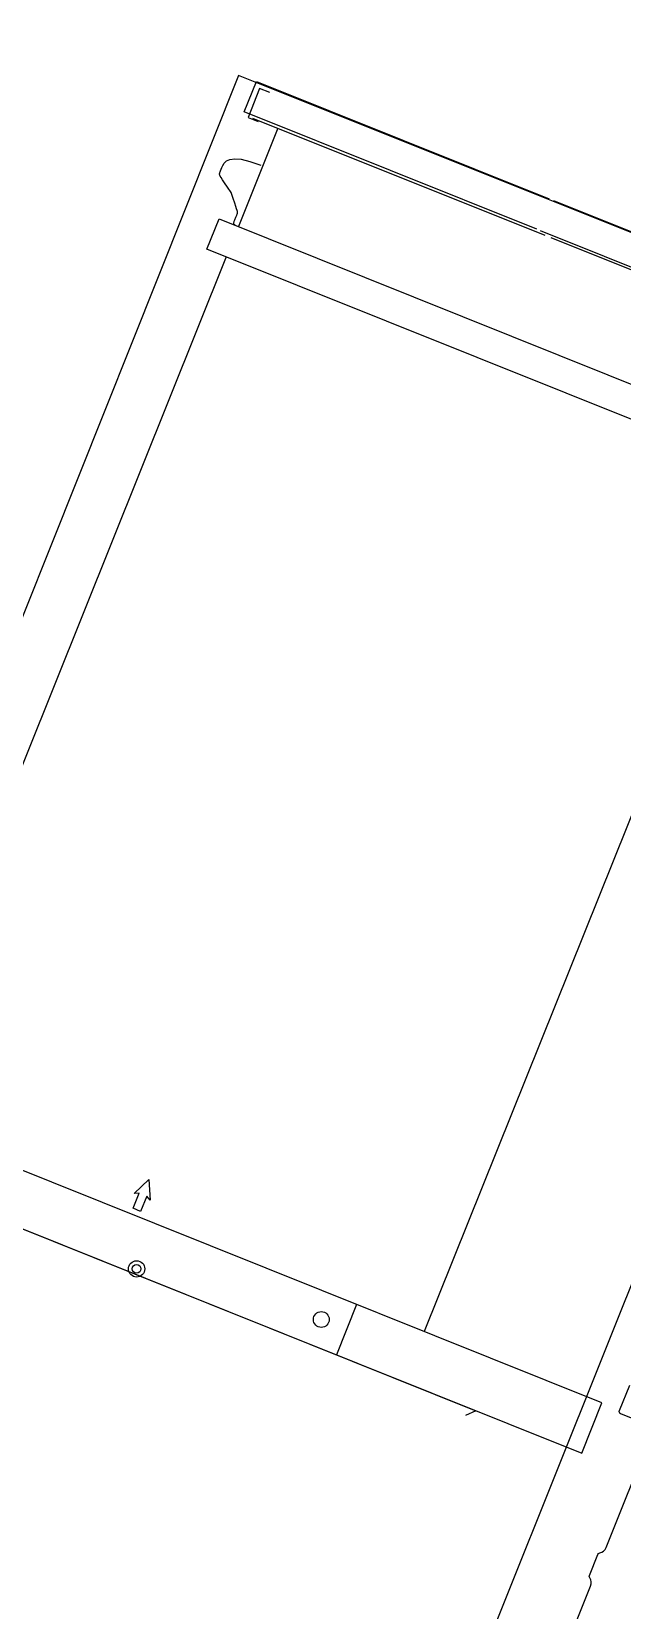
# Model space of a CAD drawing. Extents: x 23618587 to 48466785, y 42305484 to 86624613.
# Drawn here: x 24363749 to 24364417, y 43355369 to 43357153 of the extents above; entities that cross this region are included whole.
import ezdxf

# ---------------------------------------------------------------- set-up
doc = ezdxf.new("R2010")
doc.units = 0
doc.header["$MEASUREMENT"] = 0
doc.layers.add('AC-W', color=7, linetype='CONTINUOUS')
doc.layers.add('楼控', color=1, linetype='CONTINUOUS')

msp = doc.modelspace()

# ---------------------------------------------------------------- linework, layer by layer
at = {"layer": 'AC-W', "color": 7, "ltscale": 300}
for centre, radius, start, end in [((24189221.26409, 43293340.65083), 200000, 4.560471461, 29.6000000034), ((24189221.26409, 43293340.65083), 196000, 18.7775437664, 29.0000337956), ((24148685.34615, 42835267.72991), 567722.67138, 66.5260012819, 69.3279804304), ((24162246.90911, 42870268.06754), 513099.72014, 62.6224147924, 75.1443656534)]:
    msp.add_arc(centre, radius, start, end, dxfattribs=at)
at = {"layer": 'AC-W', "color": 7}
for centre, radius, start, end in [((24148759.7883, 42835660.74182), 530172.67138, 79.4743453433, 79.4743453433), ((24148766.30591, 42835659.45113), 530172.67138, 78.1227654299, 78.1227654299), ((24148779.34207, 42835656.52904), 530172.67138, 76.2090487924, 76.2090487924), ((24148685.34615, 42835267.72991), 567622.67138, 66.7997511767, 68.2411710536), ((24148685.34615, 42835267.72991), 565472.67138, 66.8927523705, 67.9826562671), ((24148685.34615, 42835267.72991), 565272.67138, 67.1564759426, 67.9826461811), ((24148685.34615, 42835267.72991), 565272.67138, 67.1564759426, 67.9826461798)]:
    msp.add_arc(centre, radius, start, end, dxfattribs=at)
at = {"layer": '楼控', "color": 7}
for p, q in [((24363983.22793, 43357103.57583), (24362766.90201, 43354060.66928)), ((24365587.78774, 43356462.19311), (24363983.22793, 43357103.57583))]:
    msp.add_line(p, q, dxfattribs=at)
at = {"layer": '楼控'}
for p, q in [((24364027.68823, 43357044.24589), (24363983.09548, 43356933.06528)), ((24363999.13176, 43357055.69943), (24364329.38114, 43356923.24175)), ((24363947.5485, 43356907.58965), (24363961.27636, 43356941.81657)), ((24363961.27636, 43356941.81657), (24364630.10321, 43356673.56094)), ((24364668.32909, 43356787.29521), (24364336.72939, 43356920.29448)), ((24364616.37535, 43356639.33402), (24363947.5485, 43356907.58965)), ((24363969.36761, 43356898.83835), (24363580.3784, 43355929.96535)), ((24364582.24563, 43356653.02289), (24364193.25642, 43355684.14989)), ((24364116.75816, 43355714.8321), (24364093.87838, 43355657.78723))]:
    msp.add_line(p, q, dxfattribs=at)
for points in [[(24364320.60108, 43356930.07171), (24363989.7408, 43357062.77442), (24364003.4705, 43357097.00591), (24364334.33078, 43356964.3032)], [(24364018.45299, 43357084.37187), (24364007.04401, 43357088.94782), (24363993.95586, 43357056.31587), (24364005.36484, 43357051.73992)], [(24363974.86378, 43356971.3928), (24363970.66587, 43356977.62529), (24363967.48126, 43356982.40673), (24363965.16951, 43356985.9419), (24363963.59019, 43356988.4356), (24363962.60286, 43356990.09264), (24363962.06709, 43356991.1178), (24363961.84242, 43356991.71589), (24363961.78843, 43356992.09169), (24363961.79164, 43356992.42669), (24363961.84648, 43356992.80913), (24363961.97432, 43356993.30394), (24363962.19655, 43356993.97604), (24363962.53455, 43356994.89036), (24363963.00972, 43356996.11182), (24363963.64342, 43356997.70535), (24363964.45706, 43356999.73588), (24363965.52774, 43357002.19573), (24363967.15546, 43357004.78678), (24363969.69596, 43357007.13832), (24363973.50497, 43357008.87962), (24363978.93823, 43357009.63997), (24363986.35146, 43357009.04865), (24363996.10041, 43357006.73494), (24364008.5408, 43357002.32812)], [(24363979.87659, 43356934.35897), (24363978.96135, 43356934.80197), (24363978.33029, 43356935.27629), (24363977.9466, 43356935.78692), (24363977.77348, 43356936.33883), (24363977.77412, 43356936.93701), (24363977.91173, 43356937.58643), (24363978.14948, 43356938.29209), (24363978.45059, 43356939.05895), (24363978.78299, 43356939.88771), (24363979.1336, 43356940.76186), (24363979.49408, 43356941.66062), (24363979.85609, 43356942.56319), (24363980.21129, 43356943.44879), (24363980.55133, 43356944.29661), (24363980.86789, 43356945.08586), (24363981.15262, 43356945.79576), (24363981.39878, 43356946.41143), (24363981.60602, 43356946.94167), (24363981.77558, 43356947.40121), (24363981.90873, 43356947.80476), (24363982.0067, 43356948.16705), (24363982.07075, 43356948.50281), (24363982.10212, 43356948.82675), (24363982.10207, 43356949.1536), (24363982.05961, 43356949.53275), (24363981.91491, 43356950.1523), (24363981.5959, 43356951.23501), (24363981.0305, 43356953.00365), (24363980.14666, 43356955.68098), (24363978.87231, 43356959.48977), (24363977.13537, 43356964.65279), (24363974.86378, 43356971.3928)], [(24364324.25171, 43356928.60751), (24364682.48165, 43356784.92727), (24364696.20951, 43356819.1542), (24364339.75543, 43356962.12217)], [(24363888.57865, 43355806.35121), (24363477.85554, 43355971.08561), (24363454.97576, 43355914.04073), (24363865.69887, 43355749.30634), (24364371.23023, 43355546.54588), (24364394.11001, 43355603.59076), (24363888.57865, 43355806.35121)], [(24364124.4451, 43354980.95317), (24364502.71402, 43355924.07004)], [(24363555.16966, 43355863.92134), (24363550.0449, 43355875.91004), (24364251.69688, 43355594.48878), (24364239.70818, 43355589.36401)], [(24363881.95873, 43355855.95481), (24363883.22363, 43355832.82354), (24363879.38457, 43355837.12079), (24363872.52064, 43355820.00732), (24363863.96391, 43355823.43929), (24363870.82784, 43355840.55275), (24363865.06054, 43355840.10846), (24363881.95873, 43355855.95481)], [(24364444.33215, 43355579.52186), (24364415.58153, 43355591.05326), (24364415.58153, 43355591.05326), (24364415.20553, 43355591.23851), (24364414.8305, 43355591.49223), (24364414.50665, 43355591.80754), (24364414.20935, 43355592.18902), (24364413.9824, 43355592.61381), (24364413.84495, 43355593.06362), (24364413.76869, 43355593.53391), (24364413.76821, 43355593.99501), (24364413.9726, 43355594.83483), (24364425.5031, 43355623.58317)]]:
    msp.add_lwpolyline(points, dxfattribs=at)
msp.add_lwpolyline([(24364366.12942, 43355358.52254), (24364381.38291, 43355396.55322, 0.255978), (24364380.26665, 43355405.78987, -0.255326), (24364379.94418, 43355408.55217), (24364389.46492, 43355432.28969, -0.255358), (24364391.60678, 43355434.06359, 0.256092), (24364398.79717, 43355439.97122), (24364449.72206, 43355566.93942)], format="xyb", dxfattribs=at)
for centre, radius in [((24363867.98227, 43355754.99941), 9.21896), ((24363867.98227, 43355754.99941), 4.89411), ((24364076.79583, 43355697.74955), 8.95308)]:
    msp.add_circle(centre, radius, dxfattribs=at)

doc.saveas('drawing.dxf')
